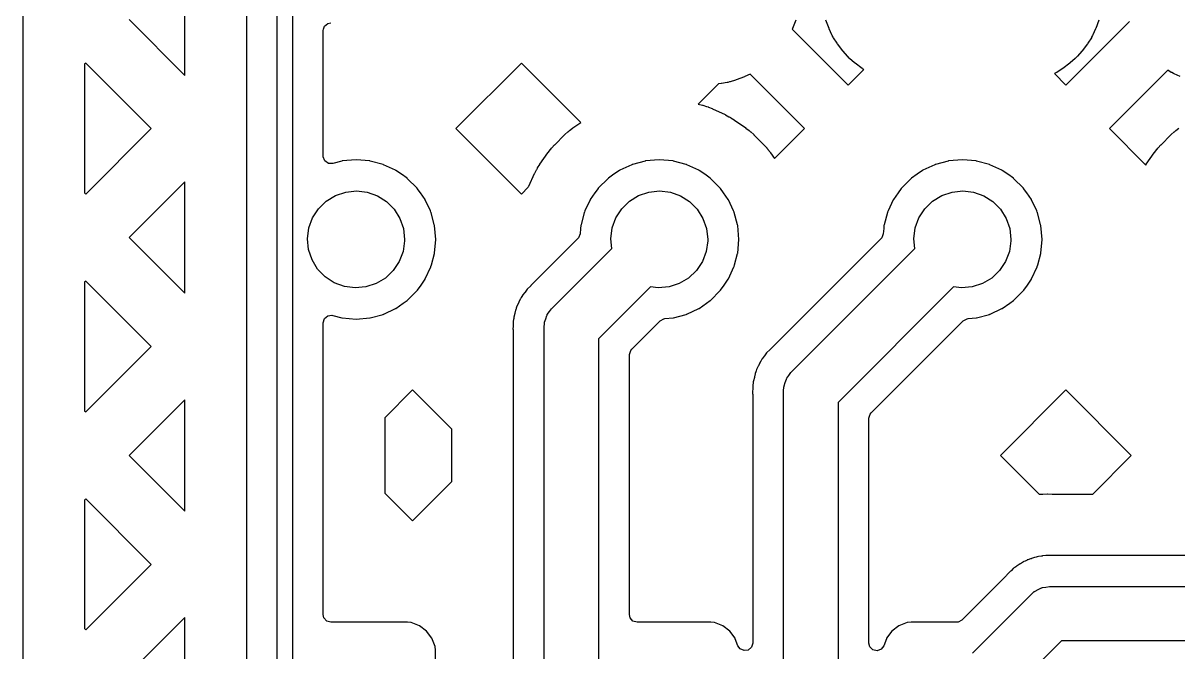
# Model space of a CAD drawing. Extents: x 124.3 to 210.2, y -114.7 to -26.3.
# Drawn here: x 124.51 to 143.55, y -100.68 to -90.31 of the extents above; entities that cross this region are included whole.
import ezdxf

# ---------------------------------------------------------------- set-up
doc = ezdxf.new("R2010")
doc.units = 0
doc.layers.add('BLACK', color=7, linetype='CONTINUOUS')

msp = doc.modelspace()

# ---------------------------------------------------------------- linework, layer by layer
at = {"layer": 'BLACK', "linetype": 'CONTINUOUS'}
for p, q in [((124.508, -110.36), (124.508, -30.6371)), ((128.191, -68.9998), (128.191, -108.557)), ((128.7, -108.635), (128.7, -68.964)), ((128.95, -69.0158), (128.95, -108.584)), ((127.177, -91.1758), (127.177, -89.338)), ((126.259, -90.2569), (127.177, -91.1758)), ((137.251, -90.2663), (137.2, -90.4026)), ((137.8, -90.4026), (137.749, -90.2663)), ((142.251, -90.2663), (142.2, -90.4026)), ((129.458, -90.4345), (129.464, -90.4162)), ((129.458, -92.5062), (129.458, -90.4345)), ((129.464, -90.4162), (129.479, -90.3664)), ((129.479, -90.3664), (129.532, -90.3199)), ((129.532, -90.3199), (129.584, -90.3085)), ((137.197, -90.4109), (137.194, -90.4162)), ((137.194, -90.4162), (138.114, -91.336)), ((137.2, -90.4026), (137.197, -90.4109)), ((137.803, -90.4109), (137.8, -90.4026)), ((137.848, -90.5094), (137.803, -90.4109)), ((141.706, -91.336), (142.756, -90.2859)), ((142.197, -90.4109), (142.152, -90.5094)), ((142.2, -90.4026), (142.197, -90.4109)), ((137.853, -90.5174), (137.848, -90.5094)), ((137.87, -90.5487), (137.853, -90.5174)), ((137.874, -90.5564), (137.87, -90.5487)), ((137.933, -90.6475), (137.874, -90.5564)), ((137.938, -90.6548), (137.933, -90.6475)), ((138.025, -90.7714), (137.938, -90.6548)), ((142.062, -90.6548), (141.975, -90.7714)), ((142.067, -90.6475), (142.062, -90.6548)), ((142.126, -90.5564), (142.067, -90.6475)), ((142.13, -90.5487), (142.126, -90.5564)), ((142.147, -90.5174), (142.13, -90.5487)), ((142.152, -90.5094), (142.147, -90.5174)), ((138.031, -90.7784), (138.025, -90.7714)), ((138.102, -90.8602), (138.031, -90.7784)), ((141.969, -90.7784), (141.898, -90.8602)), ((141.975, -90.7714), (141.969, -90.7784)), ((125.542, -90.9739), (125.522, -90.993)), ((125.522, -90.993), (125.522, -93.1129)), ((126.621, -92.053), (125.542, -90.9739)), ((132.726, -90.9739), (131.647, -92.053)), ((133.704, -91.9522), (132.726, -90.9739)), ((138.108, -90.8667), (138.102, -90.8602)), ((138.133, -90.892), (138.108, -90.8667)), ((138.14, -90.8981), (138.133, -90.892)), ((138.222, -90.969), (138.14, -90.8981)), ((138.229, -90.9747), (138.222, -90.969)), ((138.345, -91.062), (138.229, -90.9747)), ((141.771, -90.9747), (141.655, -91.062)), ((141.778, -90.969), (141.771, -90.9747)), ((141.86, -90.8981), (141.778, -90.969)), ((141.867, -90.892), (141.86, -90.8981)), ((141.892, -90.8667), (141.867, -90.892)), ((141.898, -90.8602), (141.892, -90.8667)), ((136.403, -91.2001), (136.266, -91.2512)), ((136.411, -91.1966), (136.403, -91.2001)), ((136.5, -91.1559), (136.411, -91.1966)), ((137.397, -92.053), (136.5, -91.1559)), ((138.114, -91.336), (138.371, -91.079)), ((138.353, -91.0671), (138.345, -91.062)), ((138.371, -91.079), (138.353, -91.0671)), ((141.549, -91.1303), (141.518, -91.1474)), ((141.518, -91.1474), (141.706, -91.336)), ((141.556, -91.1258), (141.549, -91.1303)), ((141.647, -91.0671), (141.556, -91.1258)), ((141.655, -91.062), (141.647, -91.0671)), ((143.387, -91.0892), (142.423, -92.053)), ((143.444, -91.1258), (143.387, -91.0892)), ((143.451, -91.1303), (143.444, -91.1258)), ((143.483, -91.1475), (143.451, -91.1303)), ((143.491, -91.1515), (143.483, -91.1475)), ((143.589, -91.1966), (143.491, -91.1515)), ((135.977, -91.3144), (135.644, -91.6481)), ((136.02, -91.3098), (135.977, -91.3144)), ((136.028, -91.3087), (136.02, -91.3098)), ((136.122, -91.2925), (136.028, -91.3087)), ((136.129, -91.2909), (136.122, -91.2925)), ((136.16, -91.2836), (136.129, -91.2909)), ((136.168, -91.2816), (136.16, -91.2836)), ((136.259, -91.2538), (136.168, -91.2816)), ((136.266, -91.2512), (136.259, -91.2538)), ((135.644, -91.6481), (135.712, -91.6663)), ((135.712, -91.6663), (135.717, -91.6678)), ((135.717, -91.6678), (135.78, -91.6878)), ((135.78, -91.6878), (135.786, -91.6896)), ((135.786, -91.6896), (135.806, -91.6971)), ((135.806, -91.6971), (135.811, -91.6991)), ((135.811, -91.6991), (135.873, -91.7245)), ((135.873, -91.7245), (135.878, -91.7267)), ((135.878, -91.7267), (136.085, -91.8235)), ((133.574, -92.0432), (133.704, -91.9522)), ((136.085, -91.8235), (136.09, -91.8259)), ((136.09, -91.8259), (136.149, -91.8566)), ((136.149, -91.8566), (136.154, -91.8593)), ((136.154, -91.8593), (136.173, -91.8702)), ((136.173, -91.8702), (136.178, -91.8731)), ((136.178, -91.8731), (136.234, -91.9088)), ((136.234, -91.9088), (136.238, -91.9119)), ((136.238, -91.9119), (136.426, -92.0432)), ((125.542, -93.132), (126.621, -92.053)), ((131.647, -92.053), (132.726, -93.132)), ((133.277, -92.3187), (133.439, -92.1568)), ((133.439, -92.1568), (133.443, -92.153)), ((133.443, -92.153), (133.492, -92.1081)), ((133.492, -92.1081), (133.496, -92.1045)), ((133.496, -92.1045), (133.513, -92.0904)), ((133.513, -92.0904), (133.517, -92.0869)), ((133.517, -92.0869), (133.57, -92.0464)), ((133.57, -92.0464), (133.574, -92.0432)), ((136.426, -92.0432), (136.43, -92.0464)), ((136.43, -92.0464), (136.483, -92.0869)), ((136.483, -92.0869), (136.487, -92.0904)), ((136.487, -92.0904), (136.504, -92.1045)), ((136.504, -92.1045), (136.508, -92.1081)), ((136.508, -92.1081), (136.557, -92.153)), ((136.557, -92.153), (136.561, -92.1568)), ((136.561, -92.1568), (136.723, -92.3187)), ((136.902, -92.5476), (137.397, -92.053)), ((142.423, -92.053), (143.024, -92.6539)), ((143.277, -92.3187), (143.439, -92.1568)), ((143.439, -92.1568), (143.443, -92.153)), ((143.443, -92.153), (143.492, -92.1081)), ((143.492, -92.1081), (143.496, -92.1045)), ((143.496, -92.1045), (143.513, -92.0904)), ((143.513, -92.0904), (143.517, -92.0869)), ((143.517, -92.0869), (143.57, -92.0464)), ((133.228, -92.3717), (133.273, -92.3227)), ((133.273, -92.3227), (133.277, -92.3187)), ((136.723, -92.3187), (136.727, -92.3227)), ((136.727, -92.3227), (136.772, -92.3717)), ((143.228, -92.3717), (143.273, -92.3227)), ((143.273, -92.3227), (143.277, -92.3187)), ((129.459, -92.5212), (129.458, -92.5062)), ((129.487, -92.5865), (129.459, -92.5212)), ((133.032, -92.6416), (133.163, -92.4541)), ((133.163, -92.4541), (133.166, -92.4497)), ((133.166, -92.4497), (133.207, -92.3969)), ((133.207, -92.3969), (133.21, -92.3926)), ((133.21, -92.3926), (133.224, -92.3758)), ((133.224, -92.3758), (133.228, -92.3717)), ((136.772, -92.3717), (136.776, -92.3758)), ((136.776, -92.3758), (136.79, -92.3926)), ((136.79, -92.3926), (136.793, -92.3969)), ((136.793, -92.3969), (136.834, -92.4497)), ((136.834, -92.4497), (136.837, -92.4541)), ((136.837, -92.4541), (136.902, -92.5476)), ((143.032, -92.6416), (143.163, -92.4541)), ((143.163, -92.4541), (143.166, -92.4497)), ((143.166, -92.4497), (143.207, -92.3969)), ((143.207, -92.3969), (143.21, -92.3926)), ((143.21, -92.3926), (143.224, -92.3758)), ((143.224, -92.3758), (143.228, -92.3717)), ((129.546, -92.6262), (129.487, -92.5865)), ((129.617, -92.6279), (129.546, -92.6262)), ((129.767, -92.5879), (129.617, -92.6279)), ((129.772, -92.5865), (129.767, -92.5879)), ((129.767, -92.5879), (129.767, -92.5879)), ((130, -92.5665), (129.772, -92.5865)), ((130.228, -92.5865), (130, -92.5665)), ((130.233, -92.5879), (130.228, -92.5865)), ((130.444, -92.6443), (130.233, -92.5879)), ((130.233, -92.5879), (130.233, -92.5879)), ((130.449, -92.6457), (130.444, -92.6443)), ((130.444, -92.6443), (130.444, -92.6443)), ((130.454, -92.648), (130.449, -92.6457)), ((130.652, -92.7402), (130.454, -92.648)), ((130.454, -92.648), (130.454, -92.648)), ((130.657, -92.7425), (130.652, -92.7402)), ((130.652, -92.7402), (130.652, -92.7402)), ((130.749, -92.8068), (130.657, -92.7425)), ((132.946, -92.7898), (132.977, -92.7308)), ((132.977, -92.7308), (132.979, -92.726)), ((132.979, -92.726), (132.99, -92.707)), ((132.99, -92.707), (132.993, -92.7023)), ((132.993, -92.7023), (133.029, -92.6462)), ((133.029, -92.6462), (133.032, -92.6416)), ((134.343, -92.7425), (134.251, -92.8068)), ((134.348, -92.7402), (134.343, -92.7425)), ((134.546, -92.648), (134.348, -92.7402)), ((134.348, -92.7402), (134.348, -92.7402)), ((134.551, -92.6457), (134.546, -92.648)), ((134.546, -92.648), (134.546, -92.648)), ((134.556, -92.6443), (134.551, -92.6457)), ((134.767, -92.5879), (134.556, -92.6443)), ((134.556, -92.6443), (134.556, -92.6443)), ((134.772, -92.5865), (134.767, -92.5879)), ((134.767, -92.5879), (134.767, -92.5879)), ((135, -92.5665), (134.772, -92.5865)), ((135.228, -92.5865), (135, -92.5665)), ((135.233, -92.5879), (135.228, -92.5865)), ((135.444, -92.6443), (135.233, -92.5879)), ((135.233, -92.5879), (135.233, -92.5879)), ((135.449, -92.6457), (135.444, -92.6443)), ((135.444, -92.6443), (135.444, -92.6443)), ((135.454, -92.648), (135.449, -92.6457)), ((135.652, -92.7402), (135.454, -92.648)), ((135.454, -92.648), (135.454, -92.648)), ((135.657, -92.7425), (135.652, -92.7402)), ((135.652, -92.7402), (135.652, -92.7402)), ((135.749, -92.8068), (135.657, -92.7425)), ((139.343, -92.7425), (139.251, -92.8068)), ((139.348, -92.7402), (139.343, -92.7425)), ((139.546, -92.648), (139.348, -92.7402)), ((139.348, -92.7402), (139.348, -92.7402)), ((139.551, -92.6457), (139.546, -92.648)), ((139.546, -92.648), (139.546, -92.648)), ((139.556, -92.6443), (139.551, -92.6457)), ((139.767, -92.5879), (139.556, -92.6443)), ((139.556, -92.6443), (139.556, -92.6443)), ((139.772, -92.5865), (139.767, -92.5879)), ((139.767, -92.5879), (139.767, -92.5879)), ((140, -92.5665), (139.772, -92.5865)), ((140.228, -92.5865), (140, -92.5665)), ((140.233, -92.5879), (140.228, -92.5865)), ((140.444, -92.6443), (140.233, -92.5879)), ((140.233, -92.5879), (140.233, -92.5879)), ((140.449, -92.6457), (140.444, -92.6443)), ((140.444, -92.6443), (140.444, -92.6443)), ((140.454, -92.648), (140.449, -92.6457)), ((140.652, -92.7402), (140.454, -92.648)), ((140.454, -92.648), (140.454, -92.648)), ((140.657, -92.7425), (140.652, -92.7402)), ((140.652, -92.7402), (140.652, -92.7402)), ((140.749, -92.8068), (140.657, -92.7425)), ((143.024, -92.6539), (143.029, -92.6462)), ((143.029, -92.6462), (143.032, -92.6416)), ((127.177, -92.9301), (126.259, -93.849)), ((127.177, -94.7679), (127.177, -92.9301)), ((130.84, -92.8706), (130.749, -92.8068)), ((130.844, -92.8738), (130.84, -92.8706)), ((130.84, -92.8706), (130.84, -92.8706)), ((131.006, -93.0357), (130.844, -92.8738)), ((132.847, -93.0022), (132.943, -92.7947)), ((132.943, -92.7947), (132.946, -92.7898)), ((134.156, -92.8738), (133.994, -93.0357)), ((134.16, -92.8706), (134.156, -92.8738)), ((134.251, -92.8068), (134.16, -92.8706)), ((134.16, -92.8706), (134.16, -92.8706)), ((135.84, -92.8706), (135.749, -92.8068)), ((135.844, -92.8738), (135.84, -92.8706)), ((135.84, -92.8706), (135.84, -92.8706)), ((136.006, -93.0357), (135.844, -92.8738)), ((139.156, -92.8738), (138.994, -93.0357)), ((139.16, -92.8706), (139.156, -92.8738)), ((139.251, -92.8068), (139.16, -92.8706)), ((139.16, -92.8706), (139.16, -92.8706)), ((140.84, -92.8706), (140.749, -92.8068)), ((140.844, -92.8738), (140.84, -92.8706)), ((140.84, -92.8706), (140.84, -92.8706)), ((141.006, -93.0357), (140.844, -92.8738)), ((125.522, -93.1129), (125.542, -93.132)), ((129.659, -93.1561), (129.828, -93.0987)), ((129.828, -93.0987), (130.006, -93.08)), ((130.006, -93.08), (130.183, -93.1011)), ((130.183, -93.1011), (130.351, -93.161)), ((131.009, -93.0402), (131.006, -93.0357)), ((131.06, -93.1132), (131.009, -93.0402)), ((131.009, -93.0402), (131.009, -93.0402)), ((131.138, -93.2233), (131.06, -93.1132)), ((132.726, -93.132), (132.84, -93.0176)), ((132.84, -93.0176), (132.845, -93.0073)), ((132.845, -93.0073), (132.847, -93.0022)), ((133.94, -93.1132), (133.862, -93.2233)), ((133.991, -93.0402), (133.94, -93.1132)), ((133.994, -93.0357), (133.991, -93.0402)), ((133.991, -93.0402), (133.991, -93.0402)), ((134.659, -93.1561), (134.828, -93.0987)), ((134.828, -93.0987), (135.006, -93.08)), ((135.006, -93.08), (135.183, -93.1011)), ((135.183, -93.1011), (135.351, -93.161)), ((136.009, -93.0402), (136.006, -93.0357)), ((136.06, -93.1132), (136.009, -93.0402)), ((136.009, -93.0402), (136.009, -93.0402)), ((136.138, -93.2233), (136.06, -93.1132)), ((138.94, -93.1132), (138.862, -93.2233)), ((138.991, -93.0402), (138.94, -93.1132)), ((138.994, -93.0357), (138.991, -93.0402)), ((138.991, -93.0402), (138.991, -93.0402)), ((139.659, -93.1561), (139.828, -93.0987)), ((139.828, -93.0987), (140.006, -93.08)), ((140.006, -93.08), (140.183, -93.1011)), ((140.183, -93.1011), (140.351, -93.161)), ((141.009, -93.0402), (141.006, -93.0357)), ((141.06, -93.1132), (141.009, -93.0402)), ((141.009, -93.0402), (141.009, -93.0402)), ((141.138, -93.2233), (141.06, -93.1132)), ((129.38, -93.3744), (129.507, -93.2496)), ((129.507, -93.2496), (129.659, -93.1561)), ((130.351, -93.161), (130.501, -93.2565)), ((130.501, -93.2565), (130.627, -93.3831)), ((131.14, -93.2282), (131.138, -93.2233)), ((131.225, -93.4114), (131.14, -93.2282)), ((131.14, -93.2282), (131.14, -93.2282)), ((133.86, -93.2282), (133.775, -93.4114)), ((133.862, -93.2233), (133.86, -93.2282)), ((133.86, -93.2282), (133.86, -93.2282)), ((134.38, -93.3744), (134.507, -93.2496)), ((134.507, -93.2496), (134.659, -93.1561)), ((135.351, -93.161), (135.501, -93.2565)), ((135.501, -93.2565), (135.627, -93.3831)), ((136.14, -93.2282), (136.138, -93.2233)), ((136.225, -93.4114), (136.14, -93.2282)), ((136.14, -93.2282), (136.14, -93.2282)), ((138.86, -93.2282), (138.775, -93.4114)), ((138.862, -93.2233), (138.86, -93.2282)), ((138.86, -93.2282), (138.86, -93.2282)), ((139.38, -93.3744), (139.507, -93.2496)), ((139.507, -93.2496), (139.659, -93.1561)), ((140.351, -93.161), (140.501, -93.2565)), ((140.501, -93.2565), (140.627, -93.3831)), ((141.14, -93.2282), (141.138, -93.2233)), ((141.225, -93.4114), (141.14, -93.2282)), ((141.14, -93.2282), (141.14, -93.2282)), ((129.283, -93.5243), (129.38, -93.3744)), ((130.627, -93.3831), (130.721, -93.5343)), ((131.234, -93.4308), (131.225, -93.4114)), ((131.236, -93.4361), (131.234, -93.4308)), ((131.29, -93.6382), (131.236, -93.4361)), ((131.236, -93.4361), (131.236, -93.4361)), ((133.764, -93.4361), (133.71, -93.6382)), ((133.766, -93.4308), (133.764, -93.4361)), ((133.764, -93.4361), (133.764, -93.4361)), ((133.775, -93.4114), (133.766, -93.4308)), ((134.283, -93.5243), (134.38, -93.3744)), ((135.627, -93.3831), (135.721, -93.5343)), ((136.234, -93.4308), (136.225, -93.4114)), ((136.236, -93.4361), (136.234, -93.4308)), ((136.29, -93.6382), (136.236, -93.4361)), ((136.236, -93.4361), (136.236, -93.4361)), ((138.764, -93.4361), (138.71, -93.6382)), ((138.766, -93.4308), (138.764, -93.4361)), ((138.764, -93.4361), (138.764, -93.4361)), ((138.775, -93.4114), (138.766, -93.4308)), ((139.283, -93.5243), (139.38, -93.3744)), ((140.627, -93.3831), (140.721, -93.5343)), ((141.234, -93.4308), (141.225, -93.4114)), ((141.236, -93.4361), (141.234, -93.4308)), ((141.29, -93.6382), (141.236, -93.4361)), ((141.236, -93.4361), (141.236, -93.4361)), ((129.2, -93.8688), (129.222, -93.6919)), ((129.222, -93.6919), (129.283, -93.5243)), ((130.721, -93.5343), (130.78, -93.7028)), ((130.78, -93.7028), (130.8, -93.88)), ((131.294, -93.6519), (131.29, -93.6382)), ((131.313, -93.88), (131.294, -93.6519)), ((133.702, -93.7), (133.695, -93.7883)), ((133.706, -93.6519), (133.702, -93.7)), ((133.71, -93.6382), (133.706, -93.6519)), ((134.2, -93.8688), (134.222, -93.6919)), ((134.222, -93.6919), (134.283, -93.5243)), ((135.721, -93.5343), (135.78, -93.7028)), ((135.78, -93.7028), (135.8, -93.88)), ((136.294, -93.6519), (136.29, -93.6382)), ((136.313, -93.88), (136.294, -93.6519)), ((138.702, -93.7), (138.695, -93.7883)), ((138.706, -93.6519), (138.702, -93.7)), ((138.71, -93.6382), (138.706, -93.6519)), ((139.2, -93.8688), (139.222, -93.6919)), ((139.222, -93.6919), (139.283, -93.5243)), ((140.721, -93.5343), (140.78, -93.7028)), ((140.78, -93.7028), (140.8, -93.88)), ((141.294, -93.6519), (141.29, -93.6382)), ((141.313, -93.88), (141.294, -93.6519)), ((126.259, -93.849), (127.177, -94.7679)), ((129.217, -94.0463), (129.2, -93.8688)), ((130.8, -93.88), (130.8, -93.9023)), ((131.294, -94.1081), (131.313, -93.88)), ((133.658, -93.8664), (132.883, -94.6412)), ((133.669, -93.8544), (133.658, -93.8664)), ((133.695, -93.7883), (133.669, -93.8544)), ((134.216, -94.0279), (134.2, -93.8688)), ((135.8, -93.88), (135.8, -93.9023)), ((136.294, -94.1081), (136.313, -93.88)), ((138.658, -93.8664), (136.833, -95.6912)), ((138.669, -93.8544), (138.658, -93.8664)), ((138.695, -93.7883), (138.669, -93.8544)), ((139.216, -94.0279), (139.2, -93.8688)), ((140.8, -93.88), (140.8, -93.9023)), ((141.294, -94.1081), (141.313, -93.88)), ((129.274, -94.2156), (129.217, -94.0463)), ((130.775, -94.079), (130.712, -94.2457)), ((130.8, -93.9023), (130.775, -94.079)), ((133.232, -95.0118), (134.216, -94.0279)), ((135.775, -94.079), (135.712, -94.2457)), ((135.8, -93.9023), (135.775, -94.079)), ((137.182, -96.0618), (139.216, -94.0279)), ((140.775, -94.079), (140.712, -94.2457)), ((140.8, -93.9023), (140.775, -94.079)), ((129.366, -94.3681), (129.274, -94.2156)), ((130.712, -94.2457), (130.613, -94.3942)), ((131.242, -94.3008), (131.292, -94.1134)), ((131.292, -94.1134), (131.294, -94.1081)), ((131.292, -94.1134), (131.292, -94.1134)), ((135.712, -94.2457), (135.613, -94.3942)), ((136.242, -94.3008), (136.292, -94.1134)), ((136.292, -94.1134), (136.294, -94.1081)), ((136.292, -94.1134), (136.292, -94.1134)), ((140.712, -94.2457), (140.613, -94.3942)), ((141.242, -94.3008), (141.292, -94.1134)), ((141.292, -94.1134), (141.294, -94.1081)), ((141.292, -94.1134), (141.292, -94.1134)), ((129.49, -94.4964), (129.366, -94.3681)), ((130.613, -94.3942), (130.484, -94.5172)), ((131.14, -94.5318), (131.232, -94.3342)), ((131.232, -94.3342), (131.234, -94.3292)), ((131.232, -94.3342), (131.232, -94.3342)), ((131.234, -94.3292), (131.242, -94.3008)), ((135.613, -94.3942), (135.484, -94.5172)), ((136.14, -94.5318), (136.232, -94.3342)), ((136.232, -94.3342), (136.234, -94.3292)), ((136.232, -94.3342), (136.232, -94.3342)), ((136.234, -94.3292), (136.242, -94.3008)), ((140.613, -94.3942), (140.484, -94.5172)), ((141.14, -94.5318), (141.232, -94.3342)), ((141.232, -94.3342), (141.234, -94.3292)), ((141.232, -94.3342), (141.232, -94.3342)), ((141.234, -94.3292), (141.242, -94.3008)), ((125.542, -94.566), (125.522, -94.5851)), ((125.522, -94.5851), (125.522, -96.705)), ((126.621, -95.6451), (125.542, -94.566)), ((129.639, -94.5941), (129.49, -94.4964)), ((129.806, -94.6562), (129.639, -94.5941)), ((130.33, -94.6085), (130.161, -94.6637)), ((130.484, -94.5172), (130.33, -94.6085)), ((131.011, -94.7177), (131.071, -94.6321)), ((131.071, -94.6321), (131.138, -94.5367)), ((131.138, -94.5367), (131.14, -94.5318)), ((131.14, -94.5318), (131.14, -94.5318)), ((132.881, -94.6437), (132.821, -94.7005)), ((132.883, -94.6412), (132.881, -94.6437)), ((135.33, -94.6085), (135.161, -94.6637)), ((135.484, -94.5172), (135.33, -94.6085)), ((136.011, -94.7177), (136.071, -94.6321)), ((136.071, -94.6321), (136.138, -94.5367)), ((136.138, -94.5367), (136.14, -94.5318)), ((136.14, -94.5318), (136.14, -94.5318)), ((140.33, -94.6085), (140.161, -94.6637)), ((140.484, -94.5172), (140.33, -94.6085)), ((141.011, -94.7177), (141.071, -94.6321)), ((141.071, -94.6321), (141.138, -94.5367)), ((141.138, -94.5367), (141.14, -94.5318)), ((141.14, -94.5318), (141.14, -94.5318)), ((129.983, -94.6798), (129.806, -94.6562)), ((130.161, -94.6637), (129.983, -94.6798)), ((130.844, -94.8862), (131.006, -94.7243)), ((131.006, -94.7243), (131.011, -94.7177)), ((132.725, -94.8377), (132.709, -94.86)), ((132.733, -94.8238), (132.725, -94.8377)), ((132.743, -94.8053), (132.733, -94.8238)), ((132.746, -94.7996), (132.743, -94.8053)), ((132.743, -94.8053), (132.743, -94.8053)), ((132.782, -94.755), (132.746, -94.7996)), ((132.788, -94.7477), (132.782, -94.755)), ((132.821, -94.7005), (132.788, -94.7477)), ((134.854, -94.6626), (134, -95.5164)), ((134.983, -94.6798), (134.854, -94.6626)), ((135.161, -94.6637), (134.983, -94.6798)), ((135.844, -94.8862), (136.006, -94.7243)), ((136.006, -94.7243), (136.011, -94.7177)), ((139.854, -94.6626), (137.95, -96.5664)), ((139.983, -94.6798), (139.854, -94.6626)), ((140.161, -94.6637), (139.983, -94.6798)), ((140.844, -94.8862), (141.006, -94.7243)), ((141.006, -94.7243), (141.011, -94.7177)), ((130.455, -95.1117), (130.652, -95.0198)), ((130.652, -95.0198), (130.657, -95.0175)), ((130.652, -95.0198), (130.652, -95.0198)), ((130.657, -95.0175), (130.779, -94.9322)), ((130.779, -94.9322), (130.84, -94.8894)), ((130.84, -94.8894), (130.844, -94.8862)), ((130.84, -94.8894), (130.84, -94.8894)), ((132.642, -95.0137), (132.632, -95.0387)), ((132.648, -94.9984), (132.642, -95.0137)), ((132.655, -94.9722), (132.648, -94.9984)), ((132.682, -94.9212), (132.655, -94.9722)), ((132.686, -94.9128), (132.682, -94.9212)), ((132.706, -94.8658), (132.686, -94.9128)), ((132.709, -94.86), (132.706, -94.8658)), ((133.188, -95.0712), (133.222, -95.022)), ((133.222, -95.022), (133.228, -95.0175)), ((133.228, -95.0175), (133.232, -95.0118)), ((135.455, -95.1117), (135.652, -95.0198)), ((135.652, -95.0198), (135.657, -95.0175)), ((135.652, -95.0198), (135.652, -95.0198)), ((135.657, -95.0175), (135.779, -94.9322)), ((135.779, -94.9322), (135.84, -94.8894)), ((135.84, -94.8894), (135.844, -94.8862)), ((135.84, -94.8894), (135.84, -94.8894)), ((140.455, -95.1117), (140.652, -95.0198)), ((140.652, -95.0198), (140.657, -95.0175)), ((140.652, -95.0198), (140.652, -95.0198)), ((140.657, -95.0175), (140.779, -94.9322)), ((140.779, -94.9322), (140.84, -94.8894)), ((140.84, -94.8894), (140.844, -94.8862)), ((140.84, -94.8894), (140.84, -94.8894)), ((129.458, -95.2538), (129.479, -95.1856)), ((129.479, -95.1856), (129.532, -95.1392)), ((129.532, -95.1392), (129.602, -95.1291)), ((129.602, -95.1291), (129.617, -95.1321)), ((129.617, -95.1321), (129.767, -95.1721)), ((129.767, -95.1721), (129.767, -95.1721)), ((129.767, -95.1721), (129.772, -95.1735)), ((129.772, -95.1735), (130, -95.1935)), ((130, -95.1935), (130.228, -95.1735)), ((130.228, -95.1735), (130.233, -95.1721)), ((130.233, -95.1721), (130.444, -95.1157)), ((130.233, -95.1721), (130.233, -95.1721)), ((130.444, -95.1157), (130.449, -95.1143)), ((130.444, -95.1157), (130.444, -95.1157)), ((130.449, -95.1143), (130.455, -95.1117)), ((132.597, -95.2026), (132.592, -95.2293)), ((132.6, -95.1865), (132.597, -95.2026)), ((132.602, -95.1594), (132.6, -95.1865)), ((132.618, -95.104), (132.602, -95.1594)), ((132.62, -95.0951), (132.618, -95.104)), ((132.63, -95.0449), (132.62, -95.0951)), ((132.632, -95.0387), (132.63, -95.0449)), ((132.63, -95.0449), (132.63, -95.0449)), ((133.108, -95.2457), (133.128, -95.1892)), ((133.128, -95.1892), (133.146, -95.132)), ((133.146, -95.132), (133.15, -95.1262)), ((133.15, -95.1262), (133.152, -95.1194)), ((133.152, -95.1194), (133.188, -95.0712)), ((134.545, -95.6901), (135.014, -95.2219)), ((135.014, -95.2219), (135.076, -95.1879)), ((135.076, -95.1879), (135.092, -95.1855)), ((135.092, -95.1855), (135.228, -95.1735)), ((135.228, -95.1735), (135.233, -95.1721)), ((135.233, -95.1721), (135.444, -95.1157)), ((135.233, -95.1721), (135.233, -95.1721)), ((135.444, -95.1157), (135.449, -95.1143)), ((135.444, -95.1157), (135.444, -95.1157)), ((135.449, -95.1143), (135.455, -95.1117)), ((138.495, -96.7401), (140.014, -95.2219)), ((140.014, -95.2219), (140.076, -95.1879)), ((140.076, -95.1879), (140.092, -95.1855)), ((140.092, -95.1855), (140.228, -95.1735)), ((140.228, -95.1735), (140.233, -95.1721)), ((140.233, -95.1721), (140.444, -95.1157)), ((140.233, -95.1721), (140.233, -95.1721)), ((140.444, -95.1157), (140.449, -95.1143)), ((140.444, -95.1157), (140.444, -95.1157)), ((140.449, -95.1143), (140.455, -95.1117)), ((129.458, -100.066), (129.458, -95.2538)), ((132.59, -95.314), (132.587, -95.3535)), ((132.587, -95.3535), (132.589, -95.3715)), ((132.589, -95.3715), (132.591, -95.3825)), ((132.591, -95.2979), (132.59, -95.314)), ((132.592, -95.2293), (132.591, -95.2357)), ((132.591, -95.2357), (132.591, -95.2882)), ((132.591, -95.2882), (132.591, -95.2979)), ((132.591, -95.3825), (132.591, -95.3983)), ((132.591, -95.3983), (132.591, -102.501)), ((133.1, -95.33), (133.106, -95.2596)), ((133.1, -102.764), (133.1, -95.33)), ((133.106, -95.2596), (133.108, -95.2528)), ((133.108, -95.2528), (133.108, -95.2457)), ((134, -95.5164), (134, -102.95)), ((125.542, -96.7241), (126.621, -95.6451)), ((134.508, -95.7792), (134.529, -95.7111)), ((134.508, -100.066), (134.508, -95.7792)), ((134.529, -95.7111), (134.545, -95.6901)), ((136.738, -95.7977), (136.732, -95.805)), ((136.771, -95.7505), (136.738, -95.7977)), ((136.831, -95.6937), (136.771, -95.7505)), ((136.833, -95.6912), (136.831, -95.6937)), ((136.632, -95.9712), (136.605, -96.0222)), ((136.636, -95.9628), (136.632, -95.9712)), ((136.656, -95.9158), (136.636, -95.9628)), ((136.659, -95.91), (136.656, -95.9158)), ((136.675, -95.8877), (136.659, -95.91)), ((136.683, -95.8738), (136.675, -95.8877)), ((136.693, -95.8553), (136.683, -95.8738)), ((136.696, -95.8496), (136.693, -95.8553)), ((136.693, -95.8553), (136.693, -95.8553)), ((136.732, -95.805), (136.696, -95.8496)), ((136.568, -96.154), (136.552, -96.2094)), ((136.57, -96.1451), (136.568, -96.154)), ((136.58, -96.0949), (136.57, -96.1451)), ((136.582, -96.0887), (136.58, -96.0949)), ((136.58, -96.0949), (136.58, -96.0949)), ((136.592, -96.0637), (136.582, -96.0887)), ((136.598, -96.0484), (136.592, -96.0637)), ((136.605, -96.0222), (136.598, -96.0484)), ((137.096, -96.182), (137.1, -96.1762)), ((137.1, -96.1762), (137.102, -96.1694)), ((137.102, -96.1694), (137.138, -96.1212)), ((137.138, -96.1212), (137.172, -96.072)), ((137.172, -96.072), (137.178, -96.0675)), ((137.178, -96.0675), (137.182, -96.0618)), ((130.93, -96.3621), (130.472, -96.8193)), ((131.577, -97.0098), (130.93, -96.3621)), ((136.541, -96.3479), (136.539, -96.3798)), ((136.542, -96.2793), (136.541, -96.2857)), ((136.541, -96.2857), (136.541, -96.3382)), ((136.541, -96.3382), (136.541, -96.3479)), ((136.547, -96.2526), (136.542, -96.2793)), ((136.55, -96.2365), (136.547, -96.2526)), ((136.552, -96.2094), (136.55, -96.2282)), ((136.55, -96.2282), (136.55, -96.2365)), ((137.05, -96.38), (137.056, -96.3096)), ((137.056, -96.3096), (137.058, -96.3028)), ((137.058, -96.2957), (137.078, -96.2391)), ((137.058, -96.3028), (137.058, -96.2957)), ((137.078, -96.2391), (137.096, -96.182)), ((141.706, -96.3621), (140.627, -97.4411)), ((142.785, -97.4411), (141.706, -96.3621)), ((127.177, -96.5222), (126.259, -97.4411)), ((127.177, -98.36), (127.177, -96.5222)), ((136.539, -96.3798), (136.537, -96.4035)), ((136.537, -96.4035), (136.54, -96.4324)), ((136.54, -96.4324), (136.541, -96.4325)), ((136.541, -96.4325), (136.541, -96.4483)), ((136.541, -96.4483), (136.541, -100.534)), ((137.05, -103.15), (137.05, -96.38)), ((125.522, -96.705), (125.542, -96.7241)), ((137.95, -96.5664), (137.95, -103.15)), ((138.479, -96.7611), (138.495, -96.7401)), ((130.472, -96.8193), (130.472, -98.0629)), ((138.458, -96.8292), (138.479, -96.7611)), ((138.458, -100.534), (138.458, -96.8292)), ((131.577, -97.8724), (131.577, -97.0098)), ((126.259, -97.4411), (127.177, -98.36)), ((140.627, -97.4411), (141.268, -98.0823)), ((142.149, -98.0775), (142.785, -97.4411)), ((130.93, -98.5202), (131.577, -97.8724)), ((130.472, -98.0629), (130.93, -98.5202)), ((141.268, -98.0823), (141.286, -98.0801)), ((141.286, -98.0801), (141.293, -98.0794)), ((141.293, -98.0794), (141.318, -98.0776)), ((141.318, -98.0776), (141.324, -98.0773)), ((141.324, -98.0773), (141.401, -98.0755)), ((141.401, -98.0755), (141.408, -98.0755)), ((141.408, -98.0755), (141.478, -98.0775)), ((141.478, -98.0775), (142.149, -98.0775)), ((125.542, -98.1581), (125.522, -98.1772)), ((125.522, -98.1772), (125.522, -100.297)), ((126.621, -99.2372), (125.542, -98.1581)), ((140.958, -99.2262), (140.951, -99.2309)), ((141.007, -99.1946), (140.958, -99.2262)), ((141.013, -99.1923), (141.007, -99.1946)), ((141.032, -99.1846), (141.013, -99.1923)), ((141.013, -99.1923), (141.013, -99.1923)), ((141.047, -99.1777), (141.032, -99.1846)), ((141.065, -99.1676), (141.047, -99.1777)), ((141.07, -99.1645), (141.065, -99.1676)), ((141.065, -99.1676), (141.065, -99.1676)), ((141.077, -99.1626), (141.07, -99.1645)), ((141.125, -99.1472), (141.077, -99.1626)), ((141.077, -99.1626), (141.077, -99.1626)), ((141.134, -99.1442), (141.125, -99.1472)), ((141.14, -99.142), (141.134, -99.1442)), ((141.188, -99.123), (141.14, -99.142)), ((141.194, -99.1218), (141.188, -99.123)), ((141.214, -99.1182), (141.194, -99.1218)), ((141.194, -99.1218), (141.194, -99.1218)), ((141.23, -99.1144), (141.214, -99.1182)), ((141.256, -99.1062), (141.23, -99.1144)), ((141.302, -99.1016), (141.256, -99.1062)), ((141.314, -99.1004), (141.302, -99.1016)), ((141.323, -99.0991), (141.314, -99.1004)), ((141.373, -99.0903), (141.323, -99.0991)), ((141.379, -99.0891), (141.373, -99.0903)), ((141.373, -99.0903), (141.373, -99.0903)), ((141.386, -99.0893), (141.379, -99.0891)), ((141.462, -99.0914), (141.386, -99.0893)), ((141.386, -99.0893), (141.386, -99.0893)), ((141.466, -99.0915), (141.462, -99.0914)), ((146.506, -99.0915), (141.466, -99.0915)), ((125.542, -100.316), (126.621, -99.2372)), ((140.734, -99.4087), (140.724, -99.4205)), ((140.748, -99.3906), (140.734, -99.4087)), ((140.752, -99.3856), (140.748, -99.3906)), ((140.748, -99.3906), (140.748, -99.3906)), ((140.795, -99.3493), (140.752, -99.3856)), ((140.802, -99.3427), (140.795, -99.3493)), ((140.839, -99.3055), (140.802, -99.3427)), ((140.844, -99.3013), (140.839, -99.3055)), ((140.866, -99.2864), (140.844, -99.3013)), ((140.879, -99.2766), (140.866, -99.2864)), ((140.895, -99.263), (140.879, -99.2766)), ((140.9, -99.2589), (140.895, -99.263)), ((140.951, -99.2309), (140.9, -99.2589)), ((140.724, -99.4205), (139.99, -100.155)), ((141.377, -99.611), (141.436, -99.6002)), ((141.436, -99.6002), (141.443, -99.6011)), ((141.443, -99.6011), (141.45, -99.6)), ((141.45, -99.6), (158.137, -99.6)), ((140.164, -100.7), (141.132, -99.7318)), ((141.132, -99.7318), (141.185, -99.6859)), ((141.185, -99.6859), (141.192, -99.6827)), ((141.192, -99.6827), (141.197, -99.6778)), ((141.197, -99.6778), (141.251, -99.6519)), ((141.251, -99.6519), (141.304, -99.6243)), ((141.304, -99.6243), (141.311, -99.623)), ((141.311, -99.623), (141.318, -99.6199)), ((141.318, -99.6199), (141.377, -99.611)), ((127.177, -100.114), (126.259, -101.033)), ((127.177, -101.952), (127.177, -100.114)), ((129.47, -100.118), (129.458, -100.066)), ((129.516, -100.171), (129.47, -100.118)), ((129.584, -100.191), (129.516, -100.171)), ((134.52, -100.118), (134.508, -100.066)), ((134.566, -100.171), (134.52, -100.118)), ((134.634, -100.191), (134.566, -100.171)), ((139.99, -100.155), (139.928, -100.189)), ((125.522, -100.297), (125.542, -100.316)), ((130.848, -100.191), (129.584, -100.191)), ((130.91, -100.198), (130.848, -100.191)), ((131.047, -100.249), (130.91, -100.198)), ((131.163, -100.337), (131.047, -100.249)), ((131.251, -100.453), (131.163, -100.337)), ((135.848, -100.191), (134.634, -100.191)), ((135.91, -100.198), (135.848, -100.191)), ((136.047, -100.249), (135.91, -100.198)), ((136.163, -100.337), (136.047, -100.249)), ((136.251, -100.453), (136.163, -100.337)), ((138.837, -100.337), (138.749, -100.453)), ((138.953, -100.249), (138.837, -100.337)), ((139.09, -100.198), (138.953, -100.249)), ((139.152, -100.191), (139.09, -100.198)), ((139.901, -100.191), (139.152, -100.191)), ((139.928, -100.189), (139.901, -100.191)), ((131.302, -100.59), (131.251, -100.453)), ((136.254, -100.462), (136.251, -100.453)), ((136.298, -100.578), (136.254, -100.462)), ((136.254, -100.462), (136.254, -100.462)), ((136.541, -100.534), (136.521, -100.602)), ((138.474, -100.594), (138.458, -100.534)), ((138.746, -100.462), (138.702, -100.578)), ((138.749, -100.453), (138.746, -100.462)), ((138.746, -100.462), (138.746, -100.462)), ((141.636, -100.5), (140.8, -101.336)), ((157.963, -100.5), (141.636, -100.5)), ((131.308, -100.652), (131.302, -100.59)), ((131.308, -102.348), (131.308, -100.652)), ((136.333, -100.629), (136.298, -100.578)), ((136.398, -100.659), (136.333, -100.629)), ((136.468, -100.649), (136.398, -100.659)), ((136.521, -100.602), (136.468, -100.649)), ((138.524, -100.645), (138.474, -100.594)), ((138.593, -100.66), (138.524, -100.645)), ((138.66, -100.635), (138.593, -100.66)), ((138.702, -100.578), (138.66, -100.635))]:
    msp.add_line(p, q, dxfattribs=at)

doc.saveas('drawing.dxf')
